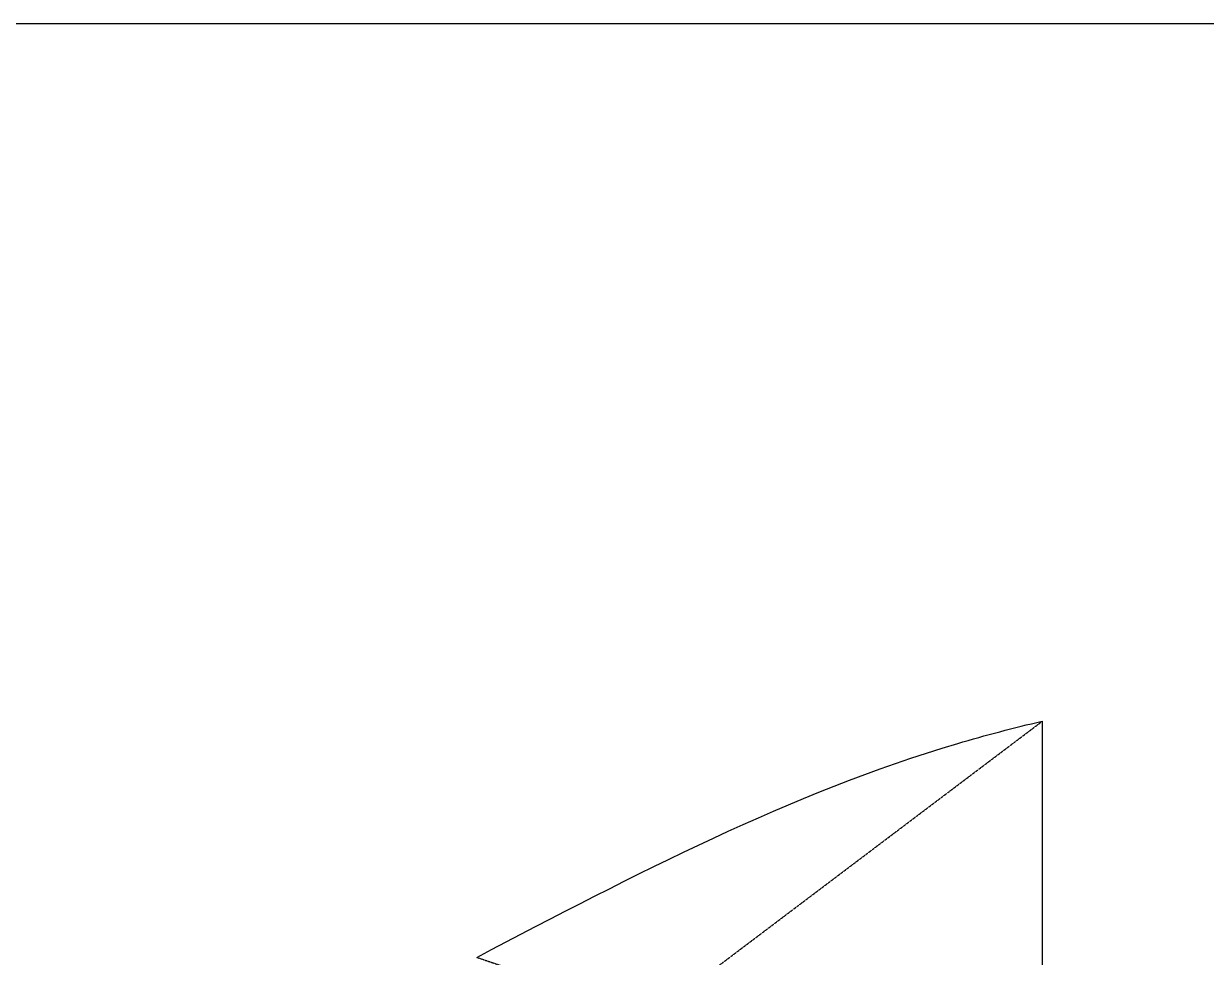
# Model space of a CAD drawing. Header units: inches. Extents: x 23291 to 181956, y 9161 to 51408.
# Drawn here: x 41459 to 50404, y 35357 to 42418 of the extents above; entities that cross this region are included whole.
import ezdxf

# ---------------------------------------------------------------- set-up
doc = ezdxf.new("R2010")
doc.units = ezdxf.units.IN
doc.header["$MEASUREMENT"] = 0
doc.linetypes.add('DASHEDX2', pattern=[1.5, 1, -0.5])
doc.layers.add('bulkhead', color=1, linetype='Continuous')
doc.layers.add('wl 2', color=3, linetype='Continuous')

msp = doc.modelspace()

# ---------------------------------------------------------------- linework, layer by layer
for p, q in [((49163.1, 37142.8), (49163.1, 37143.1)), ((49163.3, 37143.2), (49163.3, 37142.9))]:
    msp.add_line(p, q)
msp.add_lwpolyline([(23291.3, 42418.1), (69288.2, 42418.1), (69288.2, 15955.8), (23291.3, 15955.8)], close=True)
msp.add_open_spline([(44886.5, 35357.4), (46072.5, 35979), (47456.4, 36704.2), (48948.1, 37093.4), (49163.3, 37143.2)], degree=3, knots=[0, 0, 0, 0, 3.618814, 4.222756, 4.222756, 4.222756, 4.222756])
at = {"layer": 'bulkhead', "linetype": 'ByBlock'}
msp.add_line((49163.1, 37142.8), (49163.1, 26676.9), dxfattribs=at)
at = {"layer": 'wl 2', "linetype": 'DASHEDX2'}
for p, q in [((44886.5, 33912.7), (49163.1, 37142.8)), ((44886.5, 35357.4), (49163.1, 33912.7))]:
    msp.add_line(p, q, dxfattribs=at)

doc.saveas('drawing.dxf')
